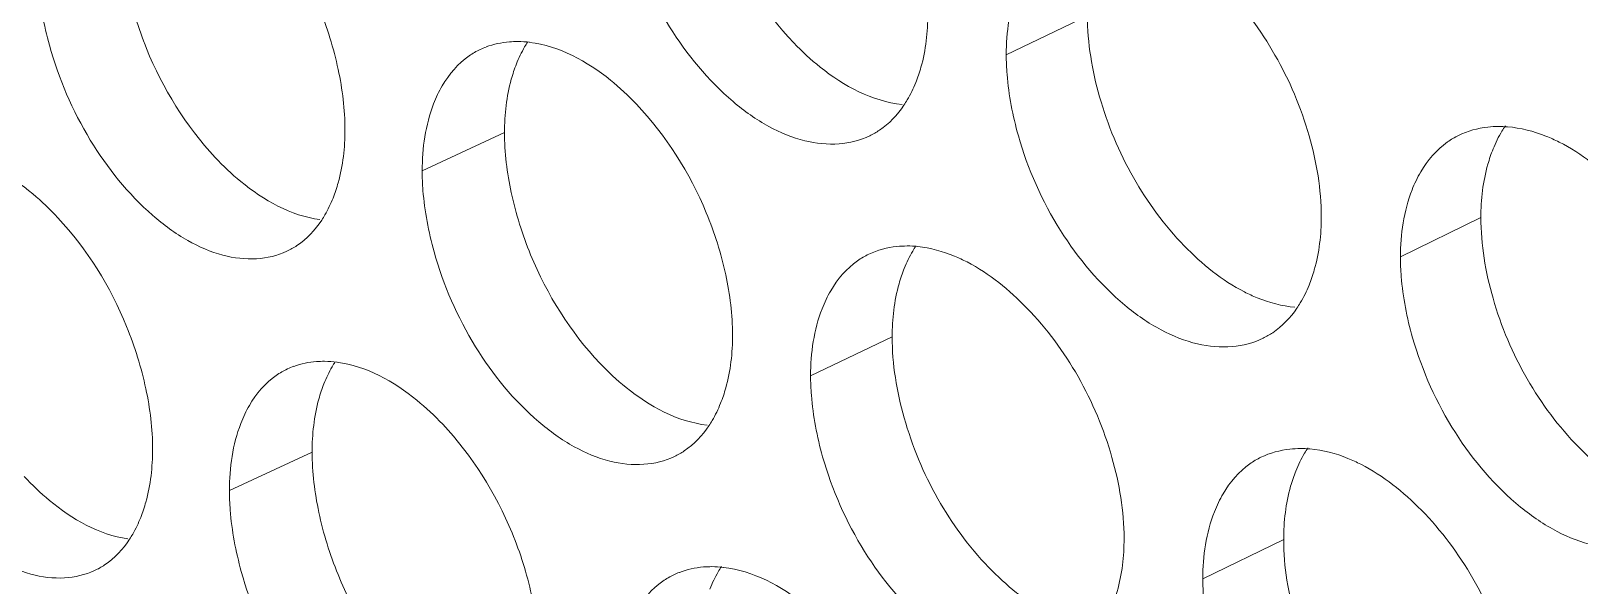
# Model space of a CAD drawing. Header units: millimetres. Extents: x 1177 to 4147, y 93 to 2194.
# Drawn here: x 2566.4 to 2580.8, y 729.55 to 734.71 of the extents above; entities that cross this region are included whole.
import ezdxf

# ---------------------------------------------------------------- set-up
doc = ezdxf.new("R2010")
doc.units = ezdxf.units.MM
doc.header["$LTSCALE"] = 0.1
doc.layers.get('0').update_dxf_attribs({"lineweight": 13})
doc.layers.add('标注', color=251, linetype='Continuous', lineweight=9)

# ---------------------------------------------------------------- blocks, each defined once
blk = doc.blocks.new('02')
for points, knots in [([(4627.348, 522.744), (4597.363, 531.299), (4553.55, 545.69), (4497.641, 568.487), (4458.71, 586.649), (4422.281, 606.068), (4388.51, 626.659), (4357.551, 648.334), (4338.416, 663.815), (4329.392, 671.722)], [0, 0, 0, 0, 0.278685, 0.411475, 0.539478, 0.662459, 0.780251, 0.892768, 1, 1, 1, 1]), ([(4626.906, 521.428), (4597.052, 529.945), (4553.424, 544.261), (4497.732, 566.923), (4458.929, 584.973), (4422.597, 604.269), (4388.892, 624.729), (4357.964, 646.263), (4338.829, 661.641), (4329.798, 669.496)], [0, 0, 0, 0, 0.278468, 0.411196, 0.539177, 0.662176, 0.780023, 0.892638, 1, 1, 1, 1]), ([(4628.518, 518.372), (4598.337, 526.935), (4554.235, 541.353), (4497.955, 564.22), (4458.766, 582.448), (4422.099, 601.945), (4388.114, 622.628), (4356.965, 644.402), (4337.717, 659.96), (4328.641, 667.907)], [0, 0, 0, 0, 0.278732, 0.411552, 0.539576, 0.662563, 0.780343, 0.892822, 1, 1, 1, 1]), ([(4328.202, 667.332), (4337.3, 659.316), (4356.601, 643.626), (4387.852, 621.677), (4421.956, 600.844), (4458.755, 581.215), (4498.091, 562.874), (4554.59, 539.876), (4598.873, 525.389), (4629.18, 516.79)], [0, 0, 0, 0, 0.107262, 0.219794, 0.337581, 0.460553, 0.588547, 0.721328, 1, 1, 1, 1])]:
    blk.add_open_spline(points, degree=3, knots=knots)
at = {"layer": '标注'}
for p, q in [((4449.455, 641.055), (4448.376, 640.535)), ((4441.706, 639.503), (4440.612, 638.99)), ((4454.685, 638.371), (4453.616, 637.845)), ((4446.859, 636.782), (4445.775, 636.264)), ((4439.148, 635.248), (4438.049, 634.737)), ((4452.064, 634.085), (4450.989, 633.562))]:
    blk.add_line(p, q, dxfattribs=at)
for centre, radius, start, end in [((4441.831, 639.655), 1.051, 110.5478, 115.181), ((4441.87, 639.31), 1.402, 83.021, 89.4851), ((4454.923, 638.132), 1.449, 85.444, 90.1903), ((4447.053, 636.571), 1.421, 84.008, 89.7708), ((4439.261, 635.409), 1.043, 109.8653, 114.9718), ((4439.298, 635.063), 1.393, 82.5184, 89.3404), ((4452.287, 633.856), 1.439, 84.9711, 90.0516), ((4444.413, 632.658), 1.06, 111.219, 115.391), ((4444.455, 632.312), 1.411, 83.5175, 89.6286)]:
    blk.add_arc(centre, radius, start, end, dxfattribs=at)
for points, knots in [([(4444.276, 643.764), (4444.276, 643.496), (4444.347, 642.937), (4444.686, 641.858), (4445.157, 641.108), (4445.552, 640.695)], [0, 0, 0, 0, 0.238296, 0.493918, 1, 1, 1, 1]), ([(4439.585, 639.538), (4439.585, 639.807), (4439.515, 640.366), (4439.177, 641.445), (4438.711, 642.198), (4438.32, 642.614)], [0, 0, 0, 0, 0.238287, 0.494002, 1, 1, 1, 1]), ([(4436.603, 642.249), (4436.603, 641.979), (4436.673, 641.421), (4437.007, 640.341), (4437.47, 639.587), (4437.86, 639.17)], [0, 0, 0, 0, 0.238501, 0.494363, 1, 1, 1, 1]), ([(4443.346, 642.171), (4443.47, 641.729), (4443.834, 640.898), (4444.537, 640.044), (4445.19, 639.573), (4445.673, 639.375), (4446.142, 639.324), (4446.434, 639.397), (4446.561, 639.458)], [0, 0, 0, 0, 0.295999, 0.576706, 0.701098, 0.811352, 0.909467, 1, 1, 1, 1]), ([(4452.564, 638.381), (4452.564, 638.744), (4452.436, 639.496), (4451.993, 640.547), (4451.331, 641.441), (4450.765, 641.9), (4450.466, 642.054)], [0, 0, 0, 0, 0.24746, 0.512581, 0.770891, 1, 1, 1, 1]), ([(4435.5, 641.741), (4435.5, 641.654), (4435.515, 641.29), (4435.583, 640.929), (4435.657, 640.662)], [0, 0, 0, 0, 0.238286, 1, 1, 1, 1]), ([(4448.645, 641.667), (4448.6, 641.59), (4448.432, 641.236), (4448.376, 640.836), (4448.376, 640.535)], [0, 0, 0, 0, 0.227147, 1, 1, 1, 1]), ([(4447.173, 640.165), (4447.2, 640.232), (4447.299, 640.526), (4447.334, 640.838), (4447.334, 641.075)], [0, 0, 0, 0, 0.232325, 1, 1, 1, 1]), ([(4449.455, 641.055), (4449.455, 640.692), (4449.582, 639.94), (4450.02, 638.889), (4450.678, 637.994), (4451.243, 637.534), (4451.541, 637.38)], [0, 0, 0, 0, 0.247764, 0.513029, 0.771178, 1, 1, 1, 1]), ([(4435.657, 640.662), (4435.778, 640.22), (4436.135, 639.391), (4436.823, 638.533), (4437.464, 638.057), (4437.939, 637.852), (4438.399, 637.795), (4438.688, 637.863), (4438.813, 637.921)], [0, 0, 0, 0, 0.297384, 0.578764, 0.7031, 0.812961, 0.910366, 1, 1, 1, 1]), ([(4441.883, 640.712), (4441.846, 640.712), (4441.703, 640.707), (4441.561, 640.677), (4441.462, 640.64)], [0, 0, 0, 0, 0.257421, 1, 1, 1, 1]), ([(4442.016, 640.708), (4442.001, 640.686), (4441.943, 640.592), (4441.895, 640.491), (4441.864, 640.413)], [0, 0, 0, 0, 0.24229, 1, 1, 1, 1]), ([(4443.46, 639.877), (4443.352, 639.991), (4442.951, 640.367), (4442.433, 640.654), (4442.04, 640.701)], [0, 0, 0, 0, 0.2848, 1, 1, 1, 1]), ([(4445.552, 640.695), (4445.662, 640.58), (4446.067, 640.201), (4446.594, 639.916), (4446.991, 639.874)], [0, 0, 0, 0, 0.28484, 1, 1, 1, 1]), ([(4441.383, 640.607), (4441.332, 640.583), (4441.127, 640.465), (4440.967, 640.277), (4440.878, 640.122)], [0, 0, 0, 0, 0.241405, 1, 1, 1, 1]), ([(4448.376, 640.535), (4448.376, 640.448), (4448.391, 640.084), (4448.461, 639.724), (4448.537, 639.458)], [0, 0, 0, 0, 0.238439, 1, 1, 1, 1]), ([(4441.864, 640.413), (4441.838, 640.346), (4441.74, 640.053), (4441.706, 639.74), (4441.706, 639.503)], [0, 0, 0, 0, 0.231941, 1, 1, 1, 1]), ([(4440.878, 640.122), (4440.833, 640.046), (4440.667, 639.691), (4440.612, 639.292), (4440.612, 638.99)], [0, 0, 0, 0, 0.226413, 1, 1, 1, 1]), ([(4447.016, 639.864), (4447.031, 639.887), (4447.092, 639.983), (4447.141, 640.086), (4447.173, 640.165)], [0, 0, 0, 0, 0.242387, 1, 1, 1, 1]), ([(4444.738, 636.807), (4444.738, 637.076), (4444.667, 637.634), (4444.326, 638.713), (4443.855, 639.463), (4443.46, 639.877)], [0, 0, 0, 0, 0.23815, 0.493704, 1, 1, 1, 1]), ([(4446.561, 639.458), (4446.606, 639.479), (4446.784, 639.581), (4446.93, 639.735), (4447.016, 639.864)], [0, 0, 0, 0, 0.243475, 1, 1, 1, 1]), ([(4439.427, 638.629), (4439.453, 638.696), (4439.55, 638.989), (4439.585, 639.301), (4439.585, 639.538)], [0, 0, 0, 0, 0.231878, 1, 1, 1, 1]), ([(4441.706, 639.503), (4441.706, 639.234), (4441.776, 638.676), (4442.114, 637.596), (4442.582, 636.845), (4442.975, 636.43)], [0, 0, 0, 0, 0.238364, 0.494066, 1, 1, 1, 1]), ([(4448.537, 639.458), (4448.662, 639.015), (4449.032, 638.182), (4449.744, 637.331), (4450.405, 636.865), (4450.894, 636.67), (4451.368, 636.624), (4451.662, 636.701), (4451.79, 636.763)], [0, 0, 0, 0, 0.295087, 0.575352, 0.699785, 0.810298, 0.90888, 1, 1, 1, 1]), ([(4454.388, 639.462), (4454.337, 639.437), (4454.135, 639.317), (4453.976, 639.13), (4453.886, 638.977)], [0, 0, 0, 0, 0.242339, 1, 1, 1, 1]), ([(4454.918, 639.581), (4454.871, 639.581), (4454.69, 639.572), (4454.509, 639.522), (4454.388, 639.462)], [0, 0, 0, 0, 0.258411, 1, 1, 1, 1]), ([(4455.011, 639.592), (4454.995, 639.568), (4454.932, 639.47), (4454.881, 639.364), (4454.848, 639.282)], [0, 0, 0, 0, 0.242516, 1, 1, 1, 1]), ([(4455.726, 639.374), (4455.669, 639.403), (4455.45, 639.502), (4455.213, 639.563), (4455.038, 639.577)], [0, 0, 0, 0, 0.266684, 1, 1, 1, 1]), ([(4435.769, 638.367), (4435.664, 638.479), (4435.277, 638.852), (4434.778, 639.141), (4434.396, 639.197)], [0, 0, 0, 0, 0.284973, 1, 1, 1, 1]), ([(4454.848, 639.282), (4454.821, 639.216), (4454.721, 638.922), (4454.685, 638.608), (4454.685, 638.371)], [0, 0, 0, 0, 0.232686, 1, 1, 1, 1]), ([(4457.844, 635.711), (4457.844, 636.074), (4457.715, 636.825), (4457.268, 637.875), (4456.598, 638.766), (4456.027, 639.222), (4455.726, 639.374)], [0, 0, 0, 0, 0.247093, 0.511885, 0.770247, 1, 1, 1, 1]), ([(4437.86, 639.17), (4437.966, 639.056), (4438.358, 638.681), (4438.866, 638.393), (4439.253, 638.342)], [0, 0, 0, 0, 0.285047, 1, 1, 1, 1]), ([(4440.612, 638.99), (4440.612, 638.903), (4440.627, 638.54), (4440.696, 638.179), (4440.77, 637.912)], [0, 0, 0, 0, 0.238347, 1, 1, 1, 1]), ([(4453.886, 638.977), (4453.841, 638.9), (4453.673, 638.546), (4453.616, 638.146), (4453.616, 637.845)], [0, 0, 0, 0, 0.227639, 1, 1, 1, 1]), ([(4439.277, 638.336), (4439.291, 638.359), (4439.349, 638.452), (4439.396, 638.552), (4439.427, 638.629)], [0, 0, 0, 0, 0.242268, 1, 1, 1, 1]), ([(4452.401, 637.47), (4452.428, 637.537), (4452.528, 637.83), (4452.564, 638.143), (4452.564, 638.381)], [0, 0, 0, 0, 0.232623, 1, 1, 1, 1]), ([(4454.685, 638.371), (4454.685, 638.008), (4454.813, 637.256), (4455.256, 636.206), (4455.921, 635.314), (4456.491, 634.857), (4456.791, 634.706)], [0, 0, 0, 0, 0.247397, 0.512334, 0.770535, 1, 1, 1, 1]), ([(4437.028, 635.288), (4437.028, 635.557), (4436.958, 636.116), (4436.622, 637.196), (4436.159, 637.949), (4435.769, 638.367)], [0, 0, 0, 0, 0.238356, 0.494151, 1, 1, 1, 1]), ([(4438.813, 637.921), (4438.859, 637.943), (4439.042, 638.045), (4439.19, 638.204), (4439.277, 638.336)], [0, 0, 0, 0, 0.242755, 1, 1, 1, 1]), ([(4447.059, 637.991), (4447.013, 637.991), (4446.838, 637.983), (4446.665, 637.937), (4446.547, 637.881)], [0, 0, 0, 0, 0.258386, 1, 1, 1, 1]), ([(4447.176, 637.993), (4447.161, 637.971), (4447.101, 637.875), (4447.051, 637.772), (4447.019, 637.693)], [0, 0, 0, 0, 0.242372, 1, 1, 1, 1]), ([(4447.855, 637.778), (4447.8, 637.806), (4447.593, 637.903), (4447.368, 637.966), (4447.201, 637.983)], [0, 0, 0, 0, 0.266572, 1, 1, 1, 1]), ([(4440.77, 637.912), (4440.893, 637.47), (4441.255, 636.639), (4441.953, 635.784), (4442.602, 635.312), (4443.082, 635.111), (4443.548, 635.058), (4443.839, 635.13), (4443.965, 635.189)], [0, 0, 0, 0, 0.296459, 0.577388, 0.701761, 0.811885, 0.909764, 1, 1, 1, 1]), ([(4446.547, 637.881), (4446.496, 637.856), (4446.292, 637.738), (4446.133, 637.55), (4446.043, 637.396)], [0, 0, 0, 0, 0.241792, 1, 1, 1, 1]), ([(4449.942, 634.1), (4449.942, 634.463), (4449.815, 635.215), (4449.375, 636.267), (4448.716, 637.162), (4448.152, 637.623), (4447.855, 637.778)], [0, 0, 0, 0, 0.247645, 0.51293, 0.771215, 1, 1, 1, 1]), ([(4453.616, 637.845), (4453.616, 637.758), (4453.631, 637.395), (4453.702, 637.035), (4453.778, 636.769)], [0, 0, 0, 0, 0.238502, 1, 1, 1, 1]), ([(4447.019, 637.693), (4446.993, 637.626), (4446.895, 637.332), (4446.859, 637.019), (4446.859, 636.782)], [0, 0, 0, 0, 0.232238, 1, 1, 1, 1]), ([(4446.043, 637.396), (4445.998, 637.319), (4445.831, 636.965), (4445.775, 636.566), (4445.775, 636.264)], [0, 0, 0, 0, 0.226902, 1, 1, 1, 1]), ([(4451.541, 637.38), (4451.597, 637.352), (4451.81, 637.253), (4452.041, 637.191), (4452.213, 637.176)], [0, 0, 0, 0, 0.266595, 1, 1, 1, 1]), ([(4452.239, 637.163), (4452.255, 637.186), (4452.317, 637.284), (4452.369, 637.389), (4452.401, 637.47)], [0, 0, 0, 0, 0.242481, 1, 1, 1, 1]), ([(4451.79, 636.763), (4451.834, 636.785), (4452.009, 636.885), (4452.153, 637.037), (4452.239, 637.163)], [0, 0, 0, 0, 0.24392, 1, 1, 1, 1]), ([(4444.578, 635.897), (4444.605, 635.964), (4444.703, 636.257), (4444.738, 636.57), (4444.738, 636.807)], [0, 0, 0, 0, 0.232176, 1, 1, 1, 1]), ([(4446.859, 636.782), (4446.859, 636.419), (4446.985, 635.667), (4447.421, 634.614), (4448.076, 633.718), (4448.638, 633.256), (4448.935, 633.102)], [0, 0, 0, 0, 0.247948, 0.513377, 0.771501, 1, 1, 1, 1]), ([(4453.778, 636.769), (4453.905, 636.325), (4454.28, 635.492), (4455.002, 634.643), (4455.671, 634.181), (4456.166, 633.99), (4456.644, 633.949), (4456.941, 634.029), (4457.07, 634.093)], [0, 0, 0, 0, 0.294183, 0.574014, 0.698487, 0.809259, 0.908301, 1, 1, 1, 1]), ([(4433.119, 636.421), (4433.24, 635.98), (4433.594, 635.15), (4434.278, 634.291), (4434.915, 633.813), (4435.386, 633.607), (4435.845, 633.547), (4436.132, 633.614), (4436.256, 633.671)], [0, 0, 0, 0, 0.29785, 0.579458, 0.703775, 0.813505, 0.91067, 1, 1, 1, 1]), ([(4438.82, 636.354), (4438.769, 636.33), (4438.563, 636.213), (4438.404, 636.024), (4438.314, 635.87)], [0, 0, 0, 0, 0.241203, 1, 1, 1, 1]), ([(4439.314, 636.456), (4439.278, 636.456), (4439.14, 636.452), (4439.003, 636.424), (4438.906, 636.389)], [0, 0, 0, 0, 0.257304, 1, 1, 1, 1]), ([(4439.455, 636.45), (4439.441, 636.428), (4439.383, 636.334), (4439.336, 636.235), (4439.306, 636.157)], [0, 0, 0, 0, 0.242253, 1, 1, 1, 1]), ([(4440.884, 635.618), (4440.776, 635.731), (4440.38, 636.106), (4439.868, 636.393), (4439.479, 636.444)], [0, 0, 0, 0, 0.284863, 1, 1, 1, 1]), ([(4442.975, 636.43), (4443.084, 636.316), (4443.484, 635.938), (4444.005, 635.652), (4444.398, 635.607)], [0, 0, 0, 0, 0.284914, 1, 1, 1, 1]), ([(4439.306, 636.157), (4439.279, 636.091), (4439.183, 635.797), (4439.148, 635.485), (4439.148, 635.248)], [0, 0, 0, 0, 0.231792, 1, 1, 1, 1]), ([(4445.775, 636.264), (4445.775, 636.177), (4445.79, 635.813), (4445.86, 635.453), (4445.935, 635.186)], [0, 0, 0, 0, 0.238408, 1, 1, 1, 1]), ([(4438.314, 635.87), (4438.27, 635.793), (4438.104, 635.438), (4438.049, 635.039), (4438.049, 634.737)], [0, 0, 0, 0, 0.22617, 1, 1, 1, 1]), ([(4444.423, 635.599), (4444.438, 635.621), (4444.498, 635.717), (4444.547, 635.818), (4444.578, 635.897)], [0, 0, 0, 0, 0.242345, 1, 1, 1, 1]), ([(4442.155, 632.545), (4442.155, 632.814), (4442.085, 633.372), (4441.745, 634.451), (4441.276, 635.203), (4440.884, 635.618)], [0, 0, 0, 0, 0.238218, 0.493853, 1, 1, 1, 1]), ([(4443.965, 635.189), (4444.01, 635.211), (4444.191, 635.313), (4444.337, 635.469), (4444.423, 635.599)], [0, 0, 0, 0, 0.243242, 1, 1, 1, 1]), ([(4436.87, 634.379), (4436.897, 634.446), (4436.993, 634.739), (4437.028, 635.051), (4437.028, 635.288)], [0, 0, 0, 0, 0.231729, 1, 1, 1, 1]), ([(4452.286, 635.295), (4452.239, 635.295), (4452.06, 635.286), (4451.882, 635.237), (4451.762, 635.179)], [0, 0, 0, 0, 0.258402, 1, 1, 1, 1]), ([(4452.387, 635.303), (4452.371, 635.28), (4452.309, 635.182), (4452.258, 635.078), (4452.226, 634.996)], [0, 0, 0, 0, 0.242465, 1, 1, 1, 1]), ([(4453.089, 635.086), (4453.033, 635.114), (4452.819, 635.213), (4452.586, 635.275), (4452.413, 635.29)], [0, 0, 0, 0, 0.266651, 1, 1, 1, 1]), ([(4439.148, 635.248), (4439.148, 634.979), (4439.218, 634.42), (4439.554, 633.34), (4440.02, 632.588), (4440.411, 632.172)], [0, 0, 0, 0, 0.238432, 0.494215, 1, 1, 1, 1]), ([(4445.935, 635.186), (4446.06, 634.744), (4446.427, 633.912), (4447.134, 633.059), (4447.792, 632.591), (4448.277, 632.394), (4448.748, 632.346), (4449.042, 632.421), (4449.169, 632.482)], [0, 0, 0, 0, 0.295542, 0.576027, 0.700439, 0.810823, 0.909172, 1, 1, 1, 1]), ([(4451.762, 635.179), (4451.711, 635.154), (4451.508, 635.034), (4451.349, 634.847), (4451.259, 634.694)], [0, 0, 0, 0, 0.242161, 1, 1, 1, 1]), ([(4455.197, 631.418), (4455.197, 631.781), (4455.069, 632.532), (4454.624, 633.582), (4453.958, 634.475), (4453.389, 634.933), (4453.089, 635.086)], [0, 0, 0, 0, 0.247276, 0.512232, 0.770569, 1, 1, 1, 1]), ([(4435.322, 634.924), (4435.427, 634.811), (4435.814, 634.437), (4436.316, 634.148), (4436.699, 634.094)], [0, 0, 0, 0, 0.285106, 1, 1, 1, 1]), ([(4452.226, 634.996), (4452.199, 634.93), (4452.1, 634.636), (4452.064, 634.323), (4452.064, 634.085)], [0, 0, 0, 0, 0.232536, 1, 1, 1, 1]), ([(4438.049, 634.737), (4438.049, 634.651), (4438.064, 634.287), (4438.133, 633.926), (4438.207, 633.659)], [0, 0, 0, 0, 0.238316, 1, 1, 1, 1]), ([(4451.259, 634.694), (4451.214, 634.617), (4451.046, 634.263), (4450.989, 633.863), (4450.989, 633.562)], [0, 0, 0, 0, 0.227393, 1, 1, 1, 1]), ([(4436.723, 634.089), (4436.737, 634.111), (4436.794, 634.204), (4436.84, 634.303), (4436.87, 634.379)], [0, 0, 0, 0, 0.242235, 1, 1, 1, 1]), ([(4436.256, 633.671), (4436.303, 633.692), (4436.487, 633.795), (4436.636, 633.956), (4436.723, 634.089)], [0, 0, 0, 0, 0.242501, 1, 1, 1, 1]), ([(4449.781, 633.19), (4449.808, 633.256), (4449.907, 633.55), (4449.942, 633.863), (4449.942, 634.1)], [0, 0, 0, 0, 0.232474, 1, 1, 1, 1]), ([(4452.064, 634.085), (4452.064, 633.722), (4452.191, 632.97), (4452.632, 631.919), (4453.293, 631.025), (4453.861, 630.567), (4454.16, 630.415)], [0, 0, 0, 0, 0.24758, 0.512681, 0.770856, 1, 1, 1, 1]), ([(4438.207, 633.659), (4438.329, 633.217), (4438.688, 632.387), (4439.382, 631.53), (4440.027, 631.056), (4440.504, 630.854), (4440.967, 630.799), (4441.257, 630.868), (4441.383, 630.927)], [0, 0, 0, 0, 0.29692, 0.578074, 0.702428, 0.812421, 0.910064, 1, 1, 1, 1]), ([(4444.464, 633.723), (4444.426, 633.723), (4444.279, 633.718), (4444.132, 633.686), (4444.03, 633.646)], [0, 0, 0, 0, 0.257534, 1, 1, 1, 1]), ([(4444.59, 633.723), (4444.575, 633.7), (4444.515, 633.605), (4444.467, 633.504), (4444.435, 633.425)], [0, 0, 0, 0, 0.242329, 1, 1, 1, 1]), ([(4446.05, 632.892), (4445.94, 633.007), (4445.535, 633.384), (4445.01, 633.67), (4444.615, 633.714)], [0, 0, 0, 0, 0.284731, 1, 1, 1, 1]), ([(4443.959, 633.616), (4443.908, 633.591), (4443.703, 633.473), (4443.544, 633.286), (4443.454, 633.131)], [0, 0, 0, 0, 0.241601, 1, 1, 1, 1]), ([(4450.989, 633.562), (4450.989, 633.475), (4451.005, 633.111), (4451.075, 632.751), (4451.151, 632.485)], [0, 0, 0, 0, 0.238471, 1, 1, 1, 1])]:
    blk.add_open_spline(points, degree=3, knots=knots, dxfattribs=at)

msp = doc.modelspace()

# ---------------------------------------------------------------- block references
at = {"xscale": 0.7, "yscale": 0.7, "zscale": 0.7}
msp.add_blockref('02', (-538.391, 286.112), dxfattribs=at)

doc.saveas('drawing.dxf')
